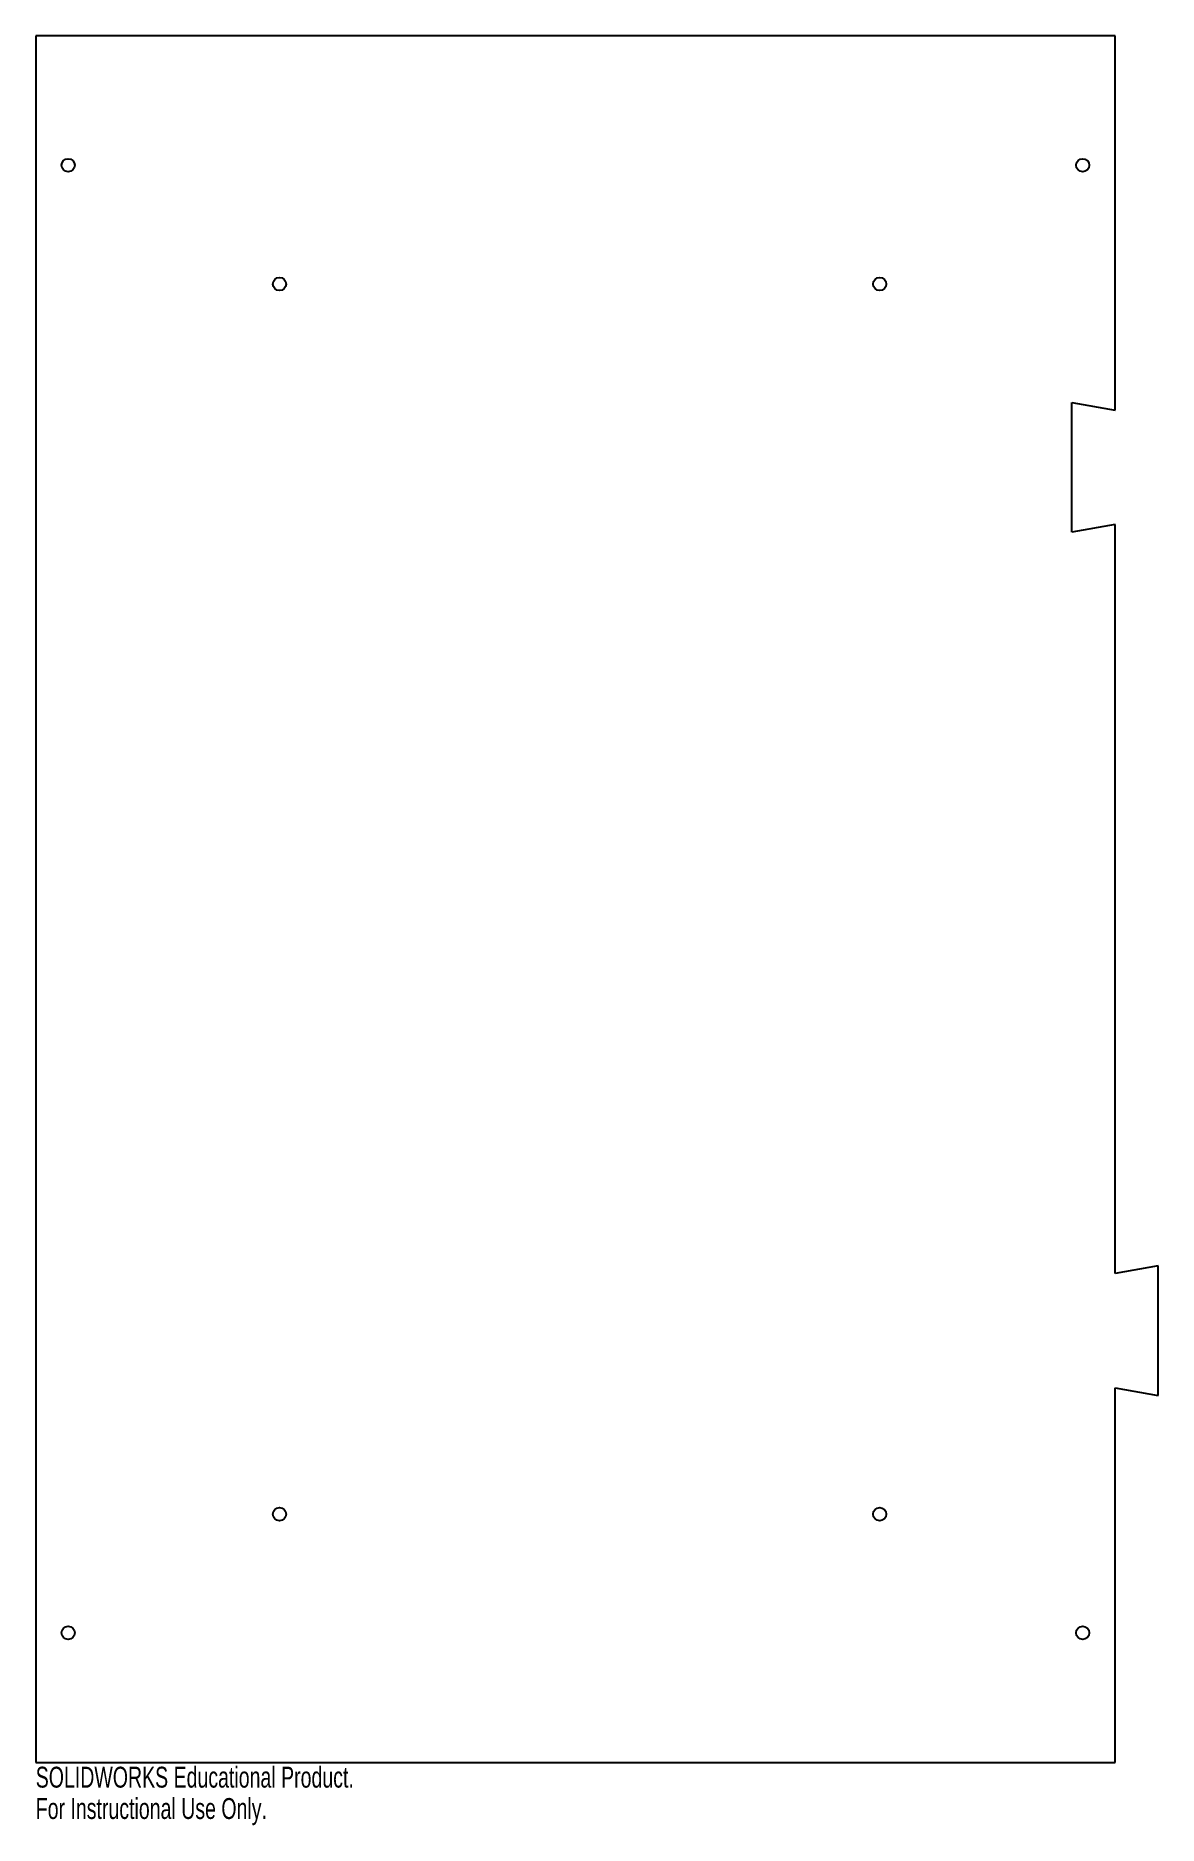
# Model space of a CAD drawing. Header units: inches. Extents: x -9.8 to 0.4, y -8.4 to 7.9.
import ezdxf

# ---------------------------------------------------------------- set-up
doc = ezdxf.new("R2010")
doc.units = ezdxf.units.IN
doc.header["$MEASUREMENT"] = 0
doc.styles.add('SLDTEXTSTYLE0', font='TXT', dxfattribs={"width": 0.7})

msp = doc.modelspace()

# ---------------------------------------------------------------- linework, layer by layer
at = {"color": 7, "linetype": 'Continuous', "lineweight": 25}
for p, q in [((0, 7.874), (-9.843, 7.874)), ((-9.843, 7.874), (-9.843, -7.874)), ((0, 4.458), (0, 7.874)), ((-0.394, 3.346), (-0.394, 4.528)), ((-0.394, 4.528), (0, 4.458)), ((0, 3.416), (-0.394, 3.346)), ((0, -3.416), (0, 3.416)), ((0.394, -3.346), (0, -3.416)), ((0.394, -4.528), (0.394, -3.346)), ((0, -7.874), (0, -4.458)), ((0, -4.458), (0.394, -4.528)), ((-9.843, -7.874), (0, -7.874))]:
    msp.add_line(p, q, dxfattribs=at)
for centre in [(-9.547, 6.693), (-0.295, 6.693), (-7.62, 5.61), (-2.146, 5.61), (-7.62, -5.61), (-2.146, -5.61), (-9.547, -6.693), (-0.295, -6.693)]:
    msp.add_circle(centre, 0.06, dxfattribs=at)

# ---------------------------------------------------------------- texts
at = {"color": 7, "linetype": 'Continuous', "char_height": 0.1903, "attachment_point": 1, "style": 'SLDTEXTSTYLE0'}
for s, insert in [('SOLIDWORKS Educational Product.', (-9.843, -7.914)), ('For Instructional Use Only.', (-9.843, -8.2))]:
    msp.add_mtext(s, dxfattribs=dict(at, insert=insert))

doc.saveas('drawing.dxf')
